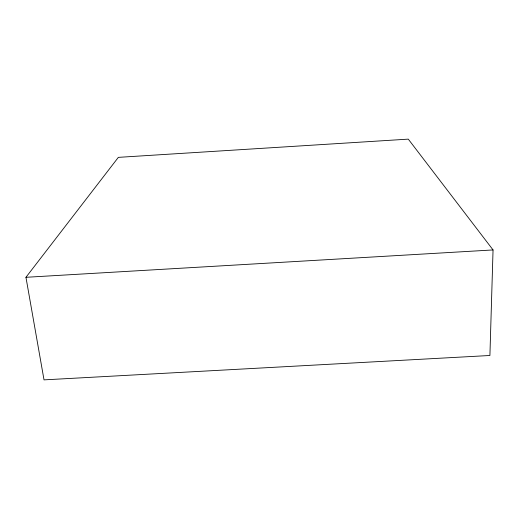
<?xml version="1.0" encoding="UTF-8"?>
<svg xmlns="http://www.w3.org/2000/svg" width="519" height="519" viewBox="0 0 519 519"><rect width="100%" height="100%" fill="white"/><g stroke="black" fill="none" stroke-linecap="round" stroke-linejoin="round"><path stroke-width="0.78" d="M493.05 249.937L489.91 355.489L44.018 379.869L25.95 277.302L118.345 157.361L408.284 139.131L493.05 249.937L25.95 277.302"/></g></svg>
